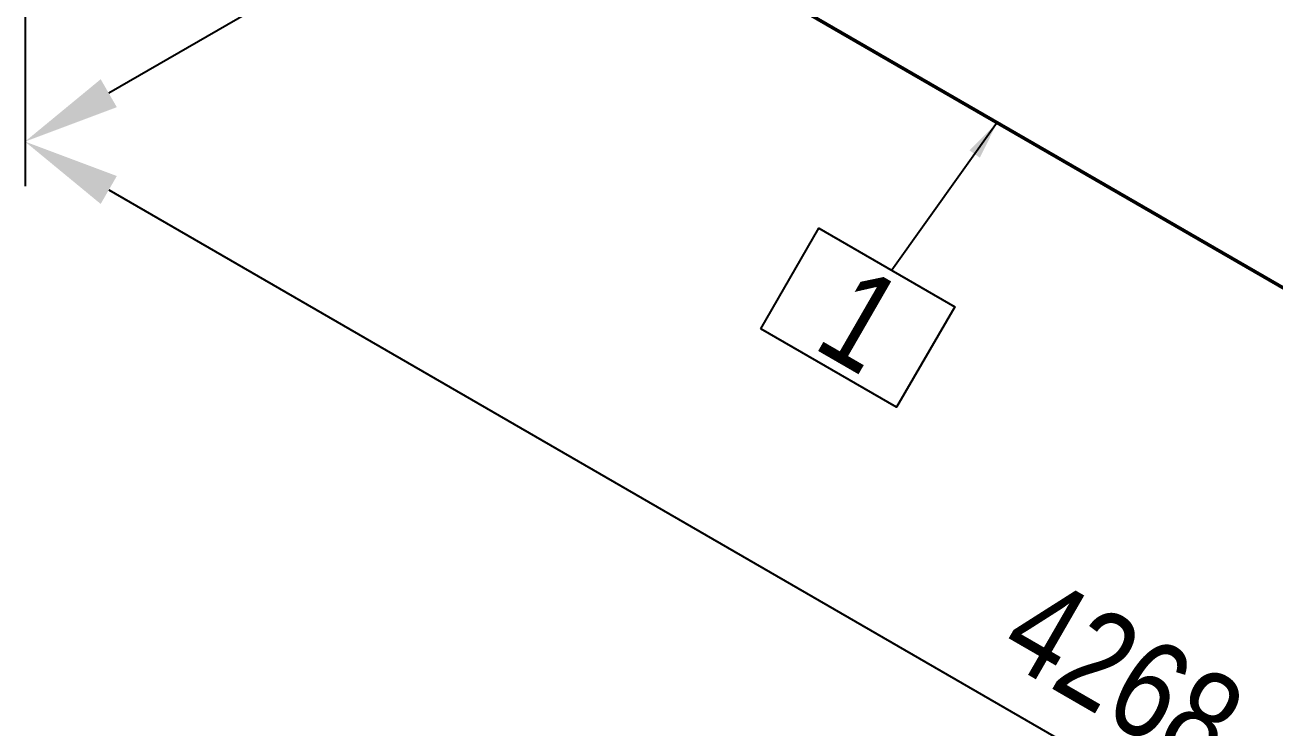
# Model space of a CAD drawing. Header units: millimetres. Extents: x 0 to 594, y 0 to 420.
# Drawn here: x 152.47 to 184.78, y 237.29 to 255.45 of the extents above; entities that cross this region are included whole.
import ezdxf
from ezdxf import colors
from ezdxf.entities.mleader import LeaderData, LeaderLine
from ezdxf.enums import TextEntityAlignment as Align
from ezdxf.math import Vec2, Vec3

# ---------------------------------------------------------------- set-up
doc = ezdxf.new("R2010")
doc.units = ezdxf.units.MM
doc.header["$LTSCALE"] = 0.25
doc.layers.add('주석', color=7, linetype='Continuous')
doc.layers.add('치수', color=1, linetype='Continuous')
doc.layers.add('파이프 작은 보어', color=30, linetype='Continuous', lineweight=50)
doc.styles.add('AdskIsoAnnotation', font='arial.ttf', dxfattribs={"width": 0.8, "height": 1})
doc.styles.add('AdskIsoMetric', font='arial.ttf', dxfattribs={"width": 0.8, "height": 2.5})
doc.styles.add('AdskIsoMetric-30', font='arial.ttf', dxfattribs={"width": 0.8, "height": 2.5})
doc.styles.add('AdskIsoMetric30', font='arial.ttf', dxfattribs={"width": 0.8, "oblique": 30, "height": 2.5})
doc.styles.get("Standard").update_dxf_attribs({"font": 'arial.ttf'})
doc.dimstyles.new('AdskIsoMetric', dxfattribs={"dimtxt": 2.5, "dimasz": 2.5, "dimexe": 1, "dimexo": 2, "dimgap": 0.8, "dimtad": 1, "dimdec": 0, "dimrnd": 1, "dimzin": 0, "dimdsep": 46, "dimtxsty": 'AdskIsoMetric', "dimcen": 0, "dimclrt": 7, "dimadec": 0, "dimazin": 0, "dimtfac": 1, "dimtdec": 0, "dimtmove": 1, "dimatfit": 3, "dimfxl": 0, "dimfrac": 2, "dimtolj": 1, "dimtzin": 0, "dimarcsym": 0})

# ---------------------------------------------------------------- blocks, each defined once
blk = doc.blocks.new('*D69')
at = {"layer": 'Defpoints', "color": 0}
for p in [(152.474, 267.441), (209.263, 234.653), (209.263, 219.653)]:
    blk.add_point(p, dxfattribs=at)
at = {"layer": '치수', "color": 0, "lineweight": -2}
for p, q in [((152.474, 265.131), (152.474, 251.286)), ((154.639, 251.191), (207.098, 220.903)), ((209.263, 232.344), (209.263, 218.499))]:
    blk.add_line(p, q, dxfattribs=at)
at = {"layer": '치수', "color": 0}
for points in [[(154.847, 251.552), (154.43, 250.83), (152.474, 252.441)], [(207.306, 221.264), (206.889, 220.543), (209.263, 219.653)]]:
    blk.add_solid(points, dxfattribs=at)
at = {"layer": '치수', "color": 7, "insert": (180.868, 238.665), "char_height": 2.5, "attachment_point": 5, "rotation": 330, "style": 'AdskIsoMetric-30'}
blk.add_mtext('\\A1;4268', dxfattribs=at)
blk = doc.blocks.new('*D71')
at = {"layer": 'Defpoints', "color": 0}
for p in [(177.201, 281.717), (152.474, 267.441), (152.474, 252.441)]:
    blk.add_point(p, dxfattribs=at)
at = {"layer": '치수', "color": 0, "lineweight": -2}
for p, q in [((177.201, 279.408), (177.201, 265.562)), ((175.036, 265.467), (154.639, 253.691)), ((152.474, 265.131), (152.474, 251.286))]:
    blk.add_line(p, q, dxfattribs=at)
at = {"layer": '치수', "color": 0}
for points in [[(174.827, 265.828), (175.244, 265.106), (177.201, 266.717)], [(154.43, 254.052), (154.847, 253.33), (152.474, 252.441)]]:
    blk.add_solid(points, dxfattribs=at)
at = {"layer": '치수', "color": 7, "insert": (166.817, 263.34), "char_height": 2.5, "attachment_point": 5, "rotation": 30, "style": 'AdskIsoMetric30'}
blk.add_mtext('\\A1;3895', dxfattribs=at)
blk = doc.blocks.new('AnnoRect')
at = {"color": 0, "linetype": 'ByBlock', "lineweight": -2}
blk.add_wipeout([(-0.81, -0.6), (-0.81, 0.6), (0.81, 0.6), (0.81, -0.6)], dxfattribs=at)
blk.add_lwpolyline([(-0.81, -0.6), (-0.81, 0.6), (0.81, 0.6), (0.81, -0.6)], close=True, dxfattribs=at)
at = {"color": 0, "linetype": 'ByBlock', "lineweight": -2, "style": 'AdskIsoAnnotation', "width": 0.8}
blk.add_attdef('XX', text='', height=1, dxfattribs=at).set_placement((0, 0), align=Align.MIDDLE_CENTER)

msp = doc.modelspace()

# ---------------------------------------------------------------- linework, layer by layer
at = {"layer": '파이프 작은 보어'}
msp.add_lwpolyline([(157.7768, 264.3788), (203.9595, 237.7152)], dxfattribs=at)

# ---------------------------------------------------------------- dimensions: what is measured, and where the dimension line sits
at = {"layer": '치수'}
for base, p1, p2, angle, text, override, picture, middle in [((152.4735, 252.4407), (177.2008, 281.717), (152.4735, 267.4407), 210, '3895', {"dimtad": 0, "dimlfac": 136.415155, "dimtxsty": 'AdskIsoMetric30', "dimse1": 0, "dimse2": 0, "dimsd1": 0, "dimsd2": 0, "dimtmove": 1}, '*D71', (166.8169, 263.3397)), ((209.2628, 219.6534), (152.4735, 267.4407), (209.2628, 234.6534), 330, '4268', {"dimtad": 0, "dimlfac": 65.082065, "dimtxsty": 'AdskIsoMetric-30', "dimse1": 0, "dimse2": 0, "dimsd1": 0, "dimsd2": 0, "dimtmove": 1}, '*D69', (180.8682, 238.6649))]:
    dim = msp.add_linear_dim(base=base, p1=p1, p2=p2, angle=angle, text=text, dimstyle='AdskIsoMetric', override=override, dxfattribs=at)
    dim.commit()
    dim.dimension.update_dxf_attribs({"geometry": picture, "text_midpoint": middle, "dimtype": 160})

# ---------------------------------------------------------------- leaders
at = {"layer": '주석'}
ml = msp.add_multileader_mtext('Standard', dxfattribs=at)
ml.set_content('')
ml.set_leader_properties()
ml.build(insert=Vec2(0, 0))
ml.multileader.update_dxf_attribs({"dogleg_length": 0, "arrow_head_size": 0})
ctx = ml.context
ctx.base_point, ctx.arrow_head_size, ctx.plane_origin = Vec3(174.8759, 249.1164), 0, Vec3(0, 7.8901)
notes = []
notes.append((ctx, [(0, (1, 1, 0), (174.8759, 249.1164), (-1, 0), 0, [(0, [(177.602, 252.9327)], 0, [])])]))
ctx.mtext, ml.multileader.dxf.content_type = None, 0
for ctx, leaders in notes:
    for number, flags, end, landing, length, lines in leaders:
        leader = LeaderData()
        leader.index, (leader.has_last_leader_line, leader.has_dogleg_vector, leader.attachment_direction) = number, flags
        leader.last_leader_point, leader.dogleg_vector, leader.dogleg_length = Vec3(end), Vec3(landing), length
        for number, points, colour, breaks in lines:
            line = LeaderLine()
            line.index, line.vertices, line.color, line.breaks = number, Vec3.list(points), colors.encode_raw_color(colour), breaks
            leader.lines.append(line)
        ctx.leaders.append(leader)

# ---------------------------------------------------------------- next in the draw order: block references
ref = msp.add_blockref('AnnoRect', (174, 247.8901), dxfattribs=dict(at, xscale=2.5, yscale=2.5, zscale=2.5, rotation=329.9999999231468))
ref.add_attrib('XX_001', '1', (172.79, 247.1394), dxfattribs={"layer": '0', "color": 0, "linetype": 'ByBlock', "lineweight": -2, "height": 2.5, "rotation": 330, "style": 'AdskIsoAnnotation', "width": 0.8})

doc.saveas('drawing.dxf')
